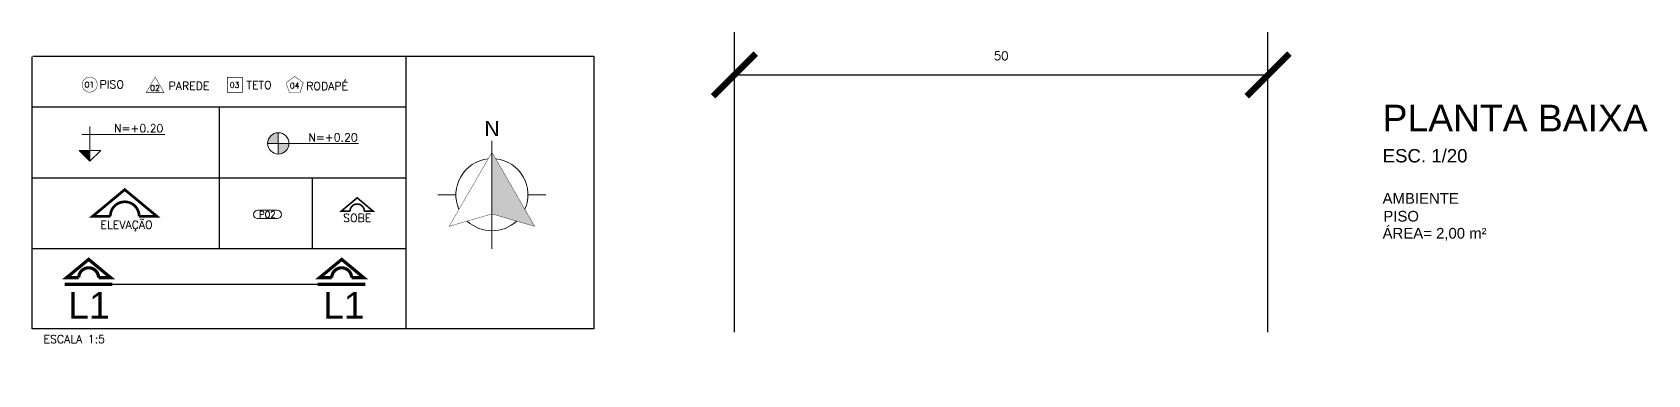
# Model space of a CAD drawing. Header units: millimetres. Extents: x 1206 to 1682, y 143 to 342.
# Drawn here: x 1243.599 to 1245.112, y 326.857 to 327.178 of the extents above; entities that cross this region are included whole.
import ezdxf
from ezdxf.enums import TextEntityAlignment as Align

# ---------------------------------------------------------------- set-up
doc = ezdxf.new("R2010")
doc.units = ezdxf.units.MM
doc.header["$PDMODE"] = 34
doc.header["$PDSIZE"] = -5
doc.linetypes.add('ACAD_ISO06W100', pattern=[37.5, 24, -3, 0.5, -3, 0.5, -3, 0.5, -3])
doc.layers.get('0').update_dxf_attribs({"color": 1})
doc.layers.get('DEFPOINTS').update_dxf_attribs({"lineweight": 0})
for name, color, linetype, lineweight in [('AR-CORTE', 96, 'ACAD_ISO06W100', 5), ('AR-COTA', 1, 'Continuous', 5), ('AR-SÍMBOLOS', 96, 'Continuous', 20), ('AR-TXT', 174, 'Continuous', 0), ('AR-TXT-AMBIENTE', 174, 'Continuous', 0), ('AR-TXT-ESPECIFICAÇÕES', 174, 'Continuous', 0), ('AR-TXT-ÁREA', 7, 'Continuous', 0)]:
    doc.layers.add(name, color=color, linetype=linetype, lineweight=lineweight)
doc.styles.add('100_TXT', font='arial.ttf', dxfattribs={"height": 0.5})
doc.styles.add('100_TXT_ESPECIFIC', font='romans.shx', dxfattribs={"height": 0.15})
doc.styles.add('100_TXT_ESQUADRIA', font='romans.shx', dxfattribs={"height": 0.12})
doc.styles.add('20_COTAS', font='romans.shx', dxfattribs={"height": 0.03})
doc.styles.add('20_TXT 1', font='arial.ttf', dxfattribs={"height": 0.1})
doc.styles.add('20_TXT 2', font='arial.ttf', dxfattribs={"height": 0.05})
doc.styles.add('20_TXT 3', font='arial.ttf', dxfattribs={"height": 0.04})
doc.styles.add('250_TXT', font='arial.ttf', dxfattribs={"height": 1.25})
doc.styles.add('5_COTAS', font='romans.shx', dxfattribs={"height": 0.008})
doc.dimstyles.new('20', dxfattribs={"dimscale": 200, "dimtxt": 0.04, "dimasz": 0.0002, "dimexe": 0.0002, "dimexo": 0.0002, "dimgap": 7e-05, "dimtad": 1, "dimdec": 0, "dimlfac": 100, "dimzin": 0, "dimdsep": 46, "dimtxsty": '20_COTAS', "dimblk": 'ARCHTICK', "dimcen": 0.009, "dimclrd": 256, "dimclre": 256, "dimclrt": 7, "dimaunit": 1, "dimadec": 0, "dimazin": 0, "dimtfac": 0.05, "dimtdec": 0, "dimtix": 1, "dimtofl": 0, "dimtmove": 2, "dimatfit": 3, "dimldrblk": 'ARCHTICK', "dimfxl": 1, "dimtvp": 0.75, "dimtolj": 1, "dimtzin": 0, "dimarcsym": 0})

# ---------------------------------------------------------------- blocks, each defined once
blk = doc.blocks.new('SIMBOLO ESQUADRIA')
at = {"layer": 'AR-SÍMBOLOS', "color": 7}
for p, q in [((4.227, 2.494), (4.587, 2.494)), ((4.587, 2.334), (4.227, 2.334))]:
    blk.add_line(p, q, dxfattribs=at)
for centre, start, end in [((4.227, 2.414), 90, 270), ((4.587, 2.414), 270, 90)]:
    blk.add_arc(centre, 0.08, start, end, dxfattribs=at)
blk = doc.blocks.new('SIMBOLO NIVEL PLANTA')
at = {"layer": 'AR-SÍMBOLOS'}
h = blk.add_hatch(color=256, dxfattribs=at)
h.paths.add_polyline_path([(4.61, 3.744), (4.61, 3.944, 0.414214), (4.41, 3.744)])
h.paths.add_polyline_path([(4.81, 3.744), (4.61, 3.744), (4.61, 3.544, 0.414214)])
for p, q in [((4.61, 3.944), (4.61, 3.544)), ((6.11, 3.744), (4.41, 3.744))]:
    blk.add_line(p, q, dxfattribs=at)
blk.add_circle((4.61, 3.744), 0.2, dxfattribs=at)
blk = doc.blocks.new('SIMBOLO NIVEL CORTE')
at = {"layer": 'AR-SÍMBOLOS'}
blk.add_hatch(color=256, dxfattribs=at).paths.add_polyline_path([(1.081, 3.412), (1.081, 3.612), (0.881, 3.612)])
for p, q in [((1.081, 4.062), (1.081, 3.412)), ((0.931, 3.912), (2.481, 3.912)), ((1.081, 3.412), (0.881, 3.612)), ((0.881, 3.612), (1.281, 3.612)), ((1.081, 3.412), (1.281, 3.612))]:
    blk.add_line(p, q, dxfattribs=at)
blk = doc.blocks.new('A$C743E314C')
at = {"layer": 'AR-CORTE', "ltscale": 0.25, "const_width": 0.06}
blk.add_lwpolyline([(0.266, 0.155), (0.038, 0.155), (0.452, 0.498), (0.865, 0.155), (0.637, 0.155, 1)], format="xyb", close=True, dxfattribs=at)
blk.add_lwpolyline([(0, 0.03), (0.897, 0.03)], dxfattribs=at)
blk = doc.blocks.new('Norte-5')
at = {"layer": 'AR-SÍMBOLOS'}
h = blk.add_hatch(color=256, dxfattribs=at)
h.dxf.hatch_style = 1
h.paths.add_polyline_path([(0.1207, 0.0962), (0.0807, 0.1656), (0.0807, 0.1078)])
for p, q in [((0.0807, 0.1656), (0.0807, 0.1764)), ((0.0807, 0.1078), (0.0807, 0.1656)), ((0.0469, 0.1258), (0.03, 0.1258)), ((0.1144, 0.1258), (0.1313, 0.1258)), ((0.0807, 0.1078), (0.0807, 0.092)), ((0.0807, 0.092), (0.0807, 0.0751))]:
    blk.add_line(p, q, dxfattribs=at)
at = {"layer": 'AR-SÍMBOLOS', "const_width": 0.000338}
blk.add_lwpolyline([(0.0406, 0.0962), (0.0807, 0.1078), (0.1207, 0.0962), (0.0807, 0.1656)], close=True, dxfattribs=at)
at = {"layer": 'AR-SÍMBOLOS'}
for start, end in [(96.2233, 203.7767), (336.2233, 83.7767), (226.8411, 313.1589)]:
    blk.add_arc((0.0807, 0.1258), 0.0338, start, end, dxfattribs=at)
blk = doc.blocks.new('_ArchTick')
at = {"color": 0, "linetype": 'ByBlock', "const_width": 0.15}
blk.add_lwpolyline([(-0.5, -0.5), (0.5, 0.5)], dxfattribs=at)
blk = doc.blocks.new('*D25')
at = {"layer": 'AR-COTA', "lineweight": -2, "transparency": 16777216}
for p, q in [((1244.2567, 326.8967), (1244.2567, 327.1777)), ((1244.7567, 326.8967), (1244.7567, 327.1777)), ((1244.2567, 327.1377), (1244.7567, 327.1377))]:
    blk.add_line(p, q, dxfattribs=at)
at = {"layer": 'DEFPOINTS', "color": 0, "transparency": 16777216}
for p in [(1244.7567, 327.1377), (1244.2567, 326.8567), (1244.7567, 326.8567)]:
    blk.add_point(p, dxfattribs=at)
at = {"layer": 'AR-COTA', "lineweight": -2, "transparency": 16777216, "xscale": 0.04, "yscale": 0.04, "zscale": 0.04, "rotation": 180}
blk.add_blockref('_ArchTick', (1244.2567, 327.1377), dxfattribs=at)
at = {"layer": 'AR-COTA', "lineweight": -2, "transparency": 16777216, "xscale": 0.04, "yscale": 0.04, "zscale": 0.04}
blk.add_blockref('_ArchTick', (1244.7567, 327.1377), dxfattribs=at)
at = {"layer": 'AR-COTA', "color": 7, "transparency": 16777216, "insert": (1244.5067, 327.1557), "char_height": 0.008, "attachment_point": 5, "style": '5_COTAS'}
blk.add_mtext('\\A1;50', dxfattribs=at)

msp = doc.modelspace()

# ---------------------------------------------------------------- linework, layer by layer
for p, q in [((1243.5989, 326.8996), (1243.5989, 327.1548)), ((1243.5994, 327.1553), (1244.125, 327.1553)), ((1243.9489, 327.1548), (1243.9489, 326.8996)), ((1244.125, 327.1553), (1244.125, 326.8996)), ((1243.5989, 327.1079), (1243.9489, 327.1079)), ((1243.7739, 327.1079), (1243.7739, 326.9746)), ((1243.5989, 327.0412), (1243.9489, 327.0412)), ((1243.8614, 326.9746), (1243.8614, 327.0412)), ((1243.9489, 326.9746), (1243.5989, 326.9746)), ((1244.125, 326.8996), (1243.5989, 326.8996))]:
    msp.add_line(p, q)
at = {"layer": 'AR-CORTE', "ltscale": 0.05, "const_width": 0.0015}
msp.add_lwpolyline([(1243.6739, 326.9414), (1243.8662, 326.9414)], dxfattribs=at)
at = {"layer": 'AR-SÍMBOLOS'}
for points, const_width in [([(1243.6527, 327.1216, 1), (1243.6527, 327.1357, 1)], 0.000422), ([(1243.6855, 327.0302), (1243.6555, 327.0053), (1243.672, 327.0053, -1), (1243.699, 327.0053), (1243.7155, 327.0053)], 0.0025), ([(1243.9033, 327.0225), (1243.8883, 327.01), (1243.8966, 327.01, -1), (1243.91, 327.01), (1243.9183, 327.01)], 0.0015)]:
    msp.add_lwpolyline(points, format="xyb", close=True, dxfattribs=dict(at, const_width=const_width))
at = {"layer": 'AR-SÍMBOLOS', "const_width": 0.000422}
for points in [[(1243.7056, 327.1211), (1243.714, 327.1357), (1243.7224, 327.1211)], [(1243.7957, 327.1355), (1243.7957, 327.1214), (1243.7816, 327.1214), (1243.7816, 327.1355)], [(1243.8448, 327.1363), (1243.8367, 327.1304), (1243.8398, 327.121), (1243.8497, 327.121), (1243.8528, 327.1304)]]:
    msp.add_lwpolyline(points, close=True, dxfattribs=at)

# ---------------------------------------------------------------- block references
at = {"layer": 'AR-CORTE', "xscale": 0.05000000000001137, "yscale": 0.05000000000001137, "zscale": 0.05000000000001137}
for p in [(1243.6291, 326.9399), (1243.8662, 326.9399)]:
    msp.add_blockref('A$C743E314C', p, dxfattribs=at)
at = {"layer": 'AR-SÍMBOLOS', "xscale": 0.05000000000001137, "yscale": 0.05000000000001137, "zscale": 0.05000000000001137}
for name in ['SIMBOLO NIVEL CORTE', 'SIMBOLO NIVEL PLANTA', 'SIMBOLO ESQUADRIA']:
    msp.add_blockref(name, (1243.5989, 326.8863), dxfattribs=at)
at = {"layer": 'AR-SÍMBOLOS'}
msp.add_blockref('Norte-5', (1243.9489, 326.8996), dxfattribs=at)

# ---------------------------------------------------------------- texts
at = {"layer": 'AR-CORTE', "ltscale": 0.25, "style": '100_TXT'}
for p in [(1243.652, 326.9092), (1243.8908, 326.9092)]:
    msp.add_text('L1', height=0.025, dxfattribs=at).set_placement(p, align=Align.CENTER)
at = {"layer": 'AR-SÍMBOLOS', "color": 7}
for s, height, style, p in [('01', 0.00525, '100_TXT_ESPECIFIC', (1243.6524, 327.126)), ('02', 0.00525, '100_TXT_ESPECIFIC', (1243.7139, 327.1229)), ('03', 0.00525, '100_TXT_ESPECIFIC', (1243.7884, 327.1257)), ('04', 0.00525, '100_TXT_ESPECIFIC', (1243.8447, 327.125)), ('P02', 0.006, '100_TXT_ESQUADRIA', (1243.8191, 327.0039))]:
    msp.add_text(s, height=height, dxfattribs=dict(at, style=style)).set_placement(p, align=Align.CENTER)
at = {"layer": 'AR-SÍMBOLOS', "color": 7, "style": '100_TXT_ESPECIFIC'}
for p in [(1243.7217, 327.084), (1243.9038, 327.0754)]:
    msp.add_text('N=+0.20', height=0.0075, dxfattribs=at).set_placement(p, align=Align.RIGHT)
at = {"layer": 'AR-SÍMBOLOS', "color": 7, "style": '250_TXT'}
msp.add_text('N', height=0.0141, dxfattribs=at).set_placement((1244.0225, 327.0804))
at = {"layer": 'AR-TXT', "insert": (1244.8641, 327.1098), "char_height": 0.025, "attachment_point": 1, "style": '20_TXT 1'}
msp.add_mtext_dynamic_manual_height_columns('PLANTA BAIXA', width=14.364558, gutter_width=10, heights=[0], dxfattribs=at)
at = {"layer": 'AR-TXT-AMBIENTE', "insert": (1244.8641, 327.027), "char_height": 0.01, "attachment_point": 1, "style": '20_TXT 3'}
msp.add_mtext_dynamic_manual_height_columns('AMBIENTE', width=14.364558, gutter_width=10, heights=[0], dxfattribs=at)
at = {"layer": 'AR-TXT-ESPECIFICAÇÕES', "style": '100_TXT_ESPECIFIC'}
for s, p in [('PISO', (1243.6619, 327.1251)), ('RODAPÉ', (1243.8556, 327.1236)), ('PAREDE', (1243.7266, 327.1237)), ('TETO', (1243.7996, 327.1245))]:
    msp.add_text(s, height=0.0075, dxfattribs=at).set_placement(p)
for s, p in [('ELEVAÇÃO', (1243.6872, 326.9935)), ('SOBE', (1243.9033, 326.9999))]:
    msp.add_text(s, height=0.0075, dxfattribs=at).set_placement(p, align=Align.CENTER)
at = {"layer": 'AR-TXT-ESPECIFICAÇÕES', "color": 174, "style": '100_TXT_ESPECIFIC'}
msp.add_text('ESCALA 1:5', height=0.0075, dxfattribs=at).set_placement((1243.6382, 326.8863), align=Align.CENTER)
at = {"layer": 'AR-TXT-ESPECIFICAÇÕES', "attachment_point": 1}
for s, insert, char_height, style in [('ESC. 1/20', (1244.8641, 327.0682), 0.0125, '20_TXT 2'), ('PISO', (1244.8648, 327.0103), 0.01, '20_TXT 3')]:
    msp.add_mtext_dynamic_manual_height_columns(s, width=14.364558, gutter_width=10, heights=[0], dxfattribs=dict(at, insert=insert, char_height=char_height, style=style))
at = {"layer": 'AR-TXT-ÁREA', "insert": (1244.8641, 326.9943), "char_height": 0.01, "attachment_point": 1, "style": '20_TXT 3'}
msp.add_mtext_dynamic_manual_height_columns('ÁREA= 2,00 m²', width=14.364558, gutter_width=10, heights=[0], dxfattribs=at)

# ---------------------------------------------------------------- dimensions: what is measured, and where the dimension line sits
at = {"layer": 'AR-COTA'}
dim = msp.add_linear_dim(base=(1244.7567, 327.1377), p1=(1244.2567, 326.8567), p2=(1244.7567, 326.8567), dimstyle='20', override={"dimtxsty": '5_COTAS'}, dxfattribs=at)
dim.commit()
dim.dimension.update_dxf_attribs({"geometry": '*D25', "text_midpoint": (1244.5067, 327.1557)})

doc.saveas('drawing.dxf')
